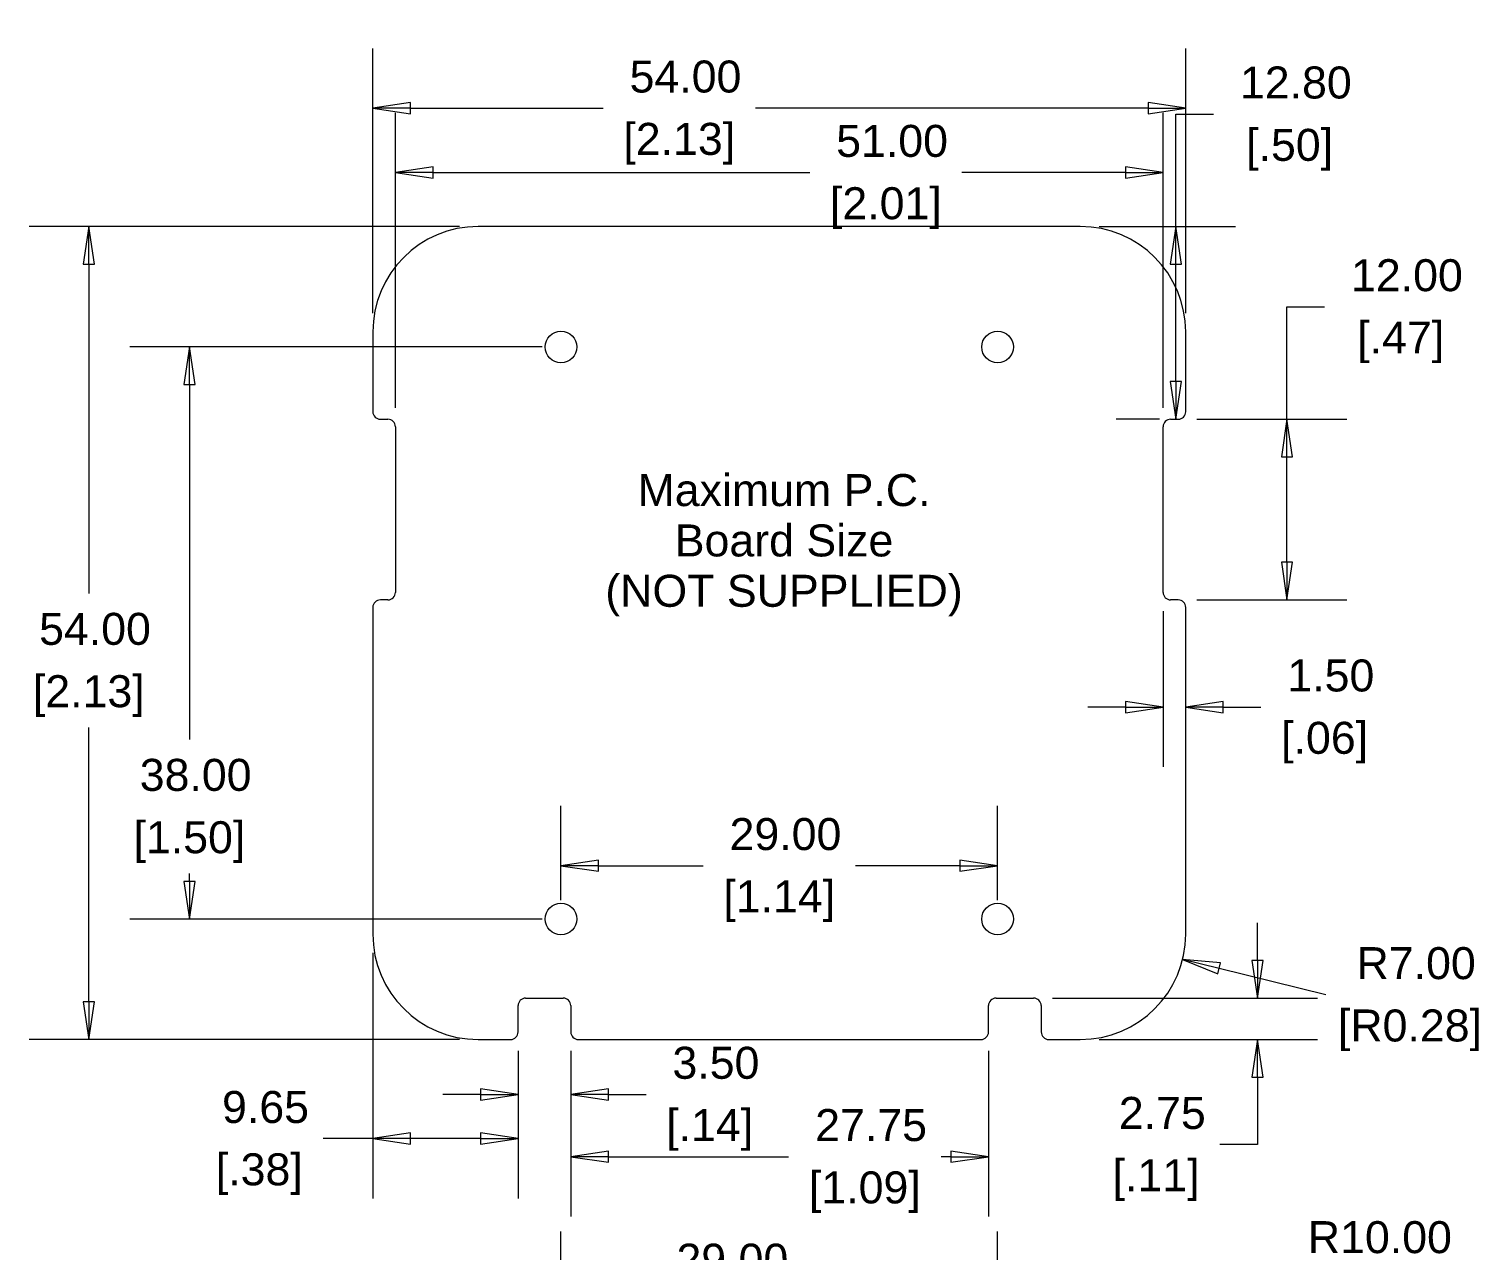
# Model space of a CAD drawing. Header units: millimetres. Extents: x 4 to 345, y 4 to 266.
# Drawn here: x 114.3 to 210.8, y 94.6 to 175.8 of the extents above; entities that cross this region are included whole.
import ezdxf

# ---------------------------------------------------------------- set-up
doc = ezdxf.new("R2010")
doc.units = ezdxf.units.MM
doc.header["$LTSCALE"] = 1.25
doc.layers.get('0').update_dxf_attribs({"lineweight": 25})
for name, color, linetype, lineweight in [('Dimension (ANSI)', 7, 'Continuous', 9), ('Symbol (ANSI)', 7, 'Continuous', 9), ('Visible (ANSI)', 7, 'Continuous', 9)]:
    doc.layers.add(name, color=color, linetype=linetype, lineweight=lineweight)
doc.styles.add('Note Text (ANSI)', font='arial.ttf')
doc.dimstyles.new('Default - mm_inch (ANSI)', dxfattribs={"dimscale": 1.25, "dimtxt": 1.7, "dimasz": 2, "dimexe": 3.175, "dimexo": 1, "dimgap": 0.8, "dimtad": 0, "dimtih": 1, "dimtoh": 1, "dimrnd": 1e-08, "dimzin": 4, "dimdsep": 46, "dimtxsty": 'Note Text (ANSI)', "dimblk": 'Filled-1', "dimcen": 0.09, "dimdle": 10, "dimclrd": 256, "dimclre": 256, "dimclrt": 256, "dimadec": 1, "dimazin": 0, "dimtfac": 1.176471, "dimtofl": 0, "dimtmove": 0, "dimatfit": 3, "dimfxl": 0, "dimtolj": 1, "dimtzin": 0, "dimlwd": -1, "dimlwe": -1, "dimarcsym": 0})

# ---------------------------------------------------------------- blocks, each defined once
blk = doc.blocks.new('Filled-1')
at = {"color": 0}
for p, q in [((0, 0), (-1, 0.15)), ((-1, 0.15), (-1, -0.15)), ((-1, 0), (0, 0)), ((-1, -0.15), (0, 0))]:
    blk.add_line(p, q, dxfattribs=at)
at = {"color": 0, "flags": 128}
blk.add_lwpolyline([(-1, -0.15), (0, 0), (-1, 0.15), (-1, -0.15)], dxfattribs=at)
at = {"color": 0}
blk.add_solid([(-1, -0.15), (0, 0), (-1, 0.15), (-1, -0.15)], dxfattribs=at)
blk = doc.blocks.new('*D25')
at = {"layer": 'Defpoints', "color": 0, "transparency": 16777216}
for p in [(149.687, 91.941), (149.687, 72.46), (178.687, 72.46)]:
    blk.add_point(p, dxfattribs=at)
at = {"layer": 'Dimension (ANSI)', "transparency": 16777216}
for p, q in [((149.687, 73.71), (149.687, 95.909)), ((178.687, 73.71), (178.687, 95.909)), ((152.187, 91.941), (155.604, 91.941)), ((176.187, 91.941), (165.716, 91.941))]:
    blk.add_line(p, q, dxfattribs=at)
at = {"layer": 'Dimension (ANSI)', "transparency": 16777216, "xscale": 2.5, "yscale": 2.5, "zscale": 2.5, "rotation": 180}
blk.add_blockref('Filled-1', (149.687, 91.941), dxfattribs=at)
at = {"layer": 'Dimension (ANSI)', "transparency": 16777216, "xscale": 2.5, "yscale": 2.5, "zscale": 2.5}
blk.add_blockref('Filled-1', (178.687, 91.941), dxfattribs=at)
at = {"layer": 'Dimension (ANSI)', "transparency": 16777216, "char_height": 2.125, "attachment_point": 5, "style": 'Note Text (ANSI)'}
for s, insert in [('\\A1; 29.00', (160.66, 94.026)), ('\\A1;[1.14]', (160.66, 89.579))]:
    blk.add_mtext(s, dxfattribs=dict(at, insert=insert))
blk = doc.blocks.new('*D34')
at = {"layer": 'Defpoints', "color": 0, "transparency": 16777216}
for p in [(144.187, 162.665), (118.318, 108.665), (144.187, 108.665)]:
    blk.add_point(p, dxfattribs=at)
at = {"layer": 'Dimension (ANSI)', "transparency": 16777216}
for p, q in [((142.937, 162.665), (114.349, 162.665)), ((118.318, 160.165), (118.318, 138.289)), ((118.318, 111.165), (118.318, 129.395)), ((142.937, 108.665), (114.349, 108.665))]:
    blk.add_line(p, q, dxfattribs=at)
at = {"layer": 'Dimension (ANSI)', "transparency": 16777216, "xscale": 2.5, "yscale": 2.5, "zscale": 2.5}
for p, rotation in [((118.318, 162.665), 90), ((118.318, 108.665), 270)]:
    blk.add_blockref('Filled-1', p, dxfattribs=dict(at, rotation=rotation))
at = {"layer": 'Dimension (ANSI)', "transparency": 16777216, "char_height": 2.125, "attachment_point": 5, "style": 'Note Text (ANSI)'}
for s, insert in [('\\A1; 54.00', (118.318, 135.927)), ('\\A1;[2.13]', (118.318, 131.48))]:
    blk.add_mtext(s, dxfattribs=dict(at, insert=insert))
blk = doc.blocks.new('*D35')
at = {"layer": 'Defpoints', "color": 0, "transparency": 16777216}
for p in [(191.187, 170.528), (137.187, 155.665), (191.187, 155.665)]:
    blk.add_point(p, dxfattribs=at)
at = {"layer": 'Dimension (ANSI)', "transparency": 16777216}
for p, q in [((137.187, 156.915), (137.187, 174.497)), ((191.187, 156.915), (191.187, 174.497)), ((139.687, 170.528), (152.489, 170.528)), ((188.687, 170.528), (162.601, 170.528))]:
    blk.add_line(p, q, dxfattribs=at)
at = {"layer": 'Dimension (ANSI)', "transparency": 16777216, "xscale": 2.5, "yscale": 2.5, "zscale": 2.5, "rotation": 180}
blk.add_blockref('Filled-1', (137.187, 170.528), dxfattribs=at)
at = {"layer": 'Dimension (ANSI)', "transparency": 16777216, "xscale": 2.5, "yscale": 2.5, "zscale": 2.5}
blk.add_blockref('Filled-1', (191.187, 170.528), dxfattribs=at)
at = {"layer": 'Dimension (ANSI)', "transparency": 16777216, "char_height": 2.125, "attachment_point": 5, "style": 'Note Text (ANSI)'}
for s, insert in [('\\A1; 54.00', (157.545, 172.613)), ('\\A1;[2.13]', (157.545, 168.166))]:
    blk.add_mtext(s, dxfattribs=dict(at, insert=insert))
blk = doc.blocks.new('*D36')
at = {"layer": 'Defpoints', "color": 0, "transparency": 16777216}
for p in [(189.687, 166.253), (138.687, 149.365), (189.687, 149.365)]:
    blk.add_point(p, dxfattribs=at)
at = {"layer": 'Dimension (ANSI)', "transparency": 16777216}
for p, q in [((138.687, 150.615), (138.687, 170.222)), ((189.687, 150.615), (189.687, 170.222)), ((141.187, 166.253), (166.213, 166.253)), ((187.187, 166.253), (176.325, 166.253))]:
    blk.add_line(p, q, dxfattribs=at)
at = {"layer": 'Dimension (ANSI)', "transparency": 16777216, "xscale": 2.5, "yscale": 2.5, "zscale": 2.5, "rotation": 180}
blk.add_blockref('Filled-1', (138.687, 166.253), dxfattribs=at)
at = {"layer": 'Dimension (ANSI)', "transparency": 16777216, "xscale": 2.5, "yscale": 2.5, "zscale": 2.5}
blk.add_blockref('Filled-1', (189.687, 166.253), dxfattribs=at)
at = {"layer": 'Dimension (ANSI)', "transparency": 16777216, "char_height": 2.125, "attachment_point": 5, "style": 'Note Text (ANSI)'}
for s, insert in [('\\A1; 51.00', (171.269, 168.338)), ('\\A1;[2.01]', (171.269, 163.891))]:
    blk.add_mtext(s, dxfattribs=dict(at, insert=insert))
blk = doc.blocks.new('*D37')
at = {"layer": 'Defpoints', "color": 0, "transparency": 16777216}
for p in [(149.687, 120.211), (149.687, 116.665), (178.687, 116.665)]:
    blk.add_point(p, dxfattribs=at)
at = {"layer": 'Dimension (ANSI)', "transparency": 16777216}
for p, q in [((149.687, 117.915), (149.687, 124.179)), ((178.687, 117.915), (178.687, 124.179)), ((152.187, 120.211), (159.131, 120.211)), ((176.187, 120.211), (169.243, 120.211))]:
    blk.add_line(p, q, dxfattribs=at)
at = {"layer": 'Dimension (ANSI)', "transparency": 16777216, "xscale": 2.5, "yscale": 2.5, "zscale": 2.5, "rotation": 180}
blk.add_blockref('Filled-1', (149.687, 120.211), dxfattribs=at)
at = {"layer": 'Dimension (ANSI)', "transparency": 16777216, "xscale": 2.5, "yscale": 2.5, "zscale": 2.5}
blk.add_blockref('Filled-1', (178.687, 120.211), dxfattribs=at)
at = {"layer": 'Dimension (ANSI)', "transparency": 16777216, "char_height": 2.125, "attachment_point": 5, "style": 'Note Text (ANSI)'}
for s, insert in [('\\A1; 29.00', (164.187, 122.296)), ('\\A1;[1.14]', (164.187, 117.849))]:
    blk.add_mtext(s, dxfattribs=dict(at, insert=insert))
blk = doc.blocks.new('*D38')
at = {"layer": 'Defpoints', "color": 0, "transparency": 16777216}
for p in [(189.687, 138.365), (191.187, 137.365), (189.687, 130.746)]:
    blk.add_point(p, dxfattribs=at)
at = {"layer": 'Dimension (ANSI)', "transparency": 16777216}
for p, q in [((189.687, 137.115), (189.687, 126.777)), ((187.187, 130.746), (184.687, 130.746)), ((193.687, 130.746), (196.187, 130.746))]:
    blk.add_line(p, q, dxfattribs=at)
at = {"layer": 'Dimension (ANSI)', "transparency": 16777216, "xscale": 2.5, "yscale": 2.5, "zscale": 2.5}
blk.add_blockref('Filled-1', (189.687, 130.746), dxfattribs=at)
at = {"layer": 'Dimension (ANSI)', "transparency": 16777216, "xscale": 2.5, "yscale": 2.5, "zscale": 2.5, "rotation": 180}
blk.add_blockref('Filled-1', (191.187, 130.746), dxfattribs=at)
at = {"layer": 'Dimension (ANSI)', "transparency": 16777216, "char_height": 2.125, "attachment_point": 5, "style": 'Note Text (ANSI)'}
for s, insert in [('\\A1; 1.50', (200.417, 132.831)), ('\\A1;[.06]', (200.417, 128.384))]:
    blk.add_mtext(s, dxfattribs=dict(at, insert=insert))
blk = doc.blocks.new('*D39')
at = {"layer": 'Defpoints', "color": 0, "transparency": 16777216}
for p in [(149.687, 154.665), (125.004, 116.665), (149.687, 116.665)]:
    blk.add_point(p, dxfattribs=at)
at = {"layer": 'Dimension (ANSI)', "transparency": 16777216}
for p, q in [((148.437, 154.665), (121.036, 154.665)), ((125.004, 152.165), (125.004, 128.59)), ((125.004, 119.165), (125.004, 119.695)), ((148.437, 116.665), (121.036, 116.665))]:
    blk.add_line(p, q, dxfattribs=at)
at = {"layer": 'Dimension (ANSI)', "transparency": 16777216, "xscale": 2.5, "yscale": 2.5, "zscale": 2.5}
for p, rotation in [((125.004, 154.665), 90), ((125.004, 116.665), 270)]:
    blk.add_blockref('Filled-1', p, dxfattribs=dict(at, rotation=rotation))
at = {"layer": 'Dimension (ANSI)', "transparency": 16777216, "char_height": 2.125, "attachment_point": 5, "style": 'Note Text (ANSI)'}
for s, insert in [('\\A1; 38.00', (125.004, 126.228)), ('\\A1;[1.50]', (125.004, 121.78))]:
    blk.add_mtext(s, dxfattribs=dict(at, insert=insert))
blk = doc.blocks.new('*D45')
at = {"layer": 'Defpoints', "color": 0, "transparency": 16777216}
for p in [(146.837, 109.165), (150.337, 109.165), (150.337, 105.018)]:
    blk.add_point(p, dxfattribs=at)
at = {"layer": 'Dimension (ANSI)', "transparency": 16777216}
for p, q in [((146.837, 107.915), (146.837, 101.049)), ((150.337, 107.915), (150.337, 101.049)), ((144.337, 105.018), (141.837, 105.018)), ((152.837, 105.018), (155.337, 105.018))]:
    blk.add_line(p, q, dxfattribs=at)
at = {"layer": 'Dimension (ANSI)', "transparency": 16777216, "xscale": 2.5, "yscale": 2.5, "zscale": 2.5}
blk.add_blockref('Filled-1', (146.837, 105.018), dxfattribs=at)
at = {"layer": 'Dimension (ANSI)', "transparency": 16777216, "xscale": 2.5, "yscale": 2.5, "zscale": 2.5, "rotation": 180}
blk.add_blockref('Filled-1', (150.337, 105.018), dxfattribs=at)
at = {"layer": 'Dimension (ANSI)', "transparency": 16777216, "char_height": 2.125, "attachment_point": 5, "style": 'Note Text (ANSI)'}
for s, insert in [('\\A1; 3.50', (159.567, 107.104)), ('\\A1;[.14]', (159.567, 102.656))]:
    blk.add_mtext(s, dxfattribs=dict(at, insert=insert))
blk = doc.blocks.new('*D46')
at = {"layer": 'Defpoints', "color": 0, "transparency": 16777216}
for p in [(181.087, 111.415), (195.963, 111.415), (184.187, 108.665)]:
    blk.add_point(p, dxfattribs=at)
at = {"layer": 'Dimension (ANSI)', "transparency": 16777216}
for p, q in [((195.963, 113.915), (195.963, 116.415)), ((182.337, 111.415), (199.932, 111.415)), ((185.437, 108.665), (199.932, 108.665)), ((195.963, 106.165), (195.963, 101.688)), ((195.963, 101.688), (193.463, 101.688))]:
    blk.add_line(p, q, dxfattribs=at)
at = {"layer": 'Dimension (ANSI)', "transparency": 16777216, "xscale": 2.5, "yscale": 2.5, "zscale": 2.5}
for p, rotation in [((195.963, 111.415), 270), ((195.963, 108.665), 90)]:
    blk.add_blockref('Filled-1', p, dxfattribs=dict(at, rotation=rotation))
at = {"layer": 'Dimension (ANSI)', "transparency": 16777216, "char_height": 2.125, "attachment_point": 5, "style": 'Note Text (ANSI)'}
for s, insert in [('\\A1; 2.75', (189.221, 103.773)), ('\\A1;[.11]', (189.221, 99.326))]:
    blk.add_mtext(s, dxfattribs=dict(at, insert=insert))
blk = doc.blocks.new('*D47')
at = {"layer": 'Defpoints', "color": 0, "transparency": 16777216}
for p in [(150.337, 109.165), (178.087, 109.165), (178.087, 100.883)]:
    blk.add_point(p, dxfattribs=at)
at = {"layer": 'Dimension (ANSI)', "transparency": 16777216}
for p, q in [((150.337, 107.915), (150.337, 96.914)), ((178.087, 107.915), (178.087, 96.914)), ((152.837, 100.883), (164.806, 100.883)), ((175.587, 100.883), (174.941, 100.883))]:
    blk.add_line(p, q, dxfattribs=at)
at = {"layer": 'Dimension (ANSI)', "transparency": 16777216, "xscale": 2.5, "yscale": 2.5, "zscale": 2.5, "rotation": 180}
blk.add_blockref('Filled-1', (150.337, 100.883), dxfattribs=at)
at = {"layer": 'Dimension (ANSI)', "transparency": 16777216, "xscale": 2.5, "yscale": 2.5, "zscale": 2.5}
blk.add_blockref('Filled-1', (178.087, 100.883), dxfattribs=at)
at = {"layer": 'Dimension (ANSI)', "transparency": 16777216, "char_height": 2.125, "attachment_point": 5, "style": 'Note Text (ANSI)'}
for s, insert in [('\\A1; 27.75', (169.874, 102.968)), ('\\A1;[1.09]', (169.874, 98.521))]:
    blk.add_mtext(s, dxfattribs=dict(at, insert=insert))
blk = doc.blocks.new('*D48')
at = {"layer": 'Defpoints', "color": 0, "transparency": 16777216}
for p in [(137.187, 115.665), (146.837, 109.165), (137.187, 102.083)]:
    blk.add_point(p, dxfattribs=at)
at = {"layer": 'Dimension (ANSI)', "transparency": 16777216}
for p, q in [((137.187, 114.415), (137.187, 98.115)), ((146.837, 107.915), (146.837, 98.115)), ((137.187, 102.083), (133.887, 102.083)), ((144.337, 102.083), (139.687, 102.083))]:
    blk.add_line(p, q, dxfattribs=at)
at = {"layer": 'Dimension (ANSI)', "transparency": 16777216, "xscale": 2.5, "yscale": 2.5, "zscale": 2.5, "rotation": 180}
blk.add_blockref('Filled-1', (137.187, 102.083), dxfattribs=at)
at = {"layer": 'Dimension (ANSI)', "transparency": 16777216, "xscale": 2.5, "yscale": 2.5, "zscale": 2.5}
blk.add_blockref('Filled-1', (146.837, 102.083), dxfattribs=at)
at = {"layer": 'Dimension (ANSI)', "transparency": 16777216, "char_height": 2.125, "attachment_point": 5, "style": 'Note Text (ANSI)'}
for s, insert in [('\\A1; 9.65', (129.646, 104.168)), ('\\A1;[.38]', (129.646, 99.722))]:
    blk.add_mtext(s, dxfattribs=dict(at, insert=insert))
blk = doc.blocks.new('*D49')
at = {"layer": 'Defpoints', "color": 0, "transparency": 16777216}
for p in [(184.187, 162.665), (190.535, 149.865), (190.687, 149.865)]:
    blk.add_point(p, dxfattribs=at)
at = {"layer": 'Dimension (ANSI)', "transparency": 16777216}
for p, q in [((190.535, 162.665), (190.535, 170.131)), ((190.535, 170.131), (193.035, 170.131)), ((185.437, 162.665), (194.504, 162.665)), ((190.535, 152.365), (190.535, 160.165)), ((189.437, 149.865), (186.567, 149.865))]:
    blk.add_line(p, q, dxfattribs=at)
at = {"layer": 'Dimension (ANSI)', "transparency": 16777216, "xscale": 2.5, "yscale": 2.5, "zscale": 2.5}
for p, rotation in [((190.535, 162.665), 90), ((190.535, 149.865), 270)]:
    blk.add_blockref('Filled-1', p, dxfattribs=dict(at, rotation=rotation))
at = {"layer": 'Dimension (ANSI)', "transparency": 16777216, "char_height": 2.125, "attachment_point": 5, "style": 'Note Text (ANSI)'}
for s, insert in [('\\A1; 12.80', (198.091, 172.216)), ('\\A1;[.50]', (198.091, 167.769))]:
    blk.add_mtext(s, dxfattribs=dict(at, insert=insert))
blk = doc.blocks.new('*D50')
at = {"layer": 'Defpoints', "color": 0, "transparency": 16777216}
for p in [(190.687, 149.865), (190.687, 137.865), (197.916, 137.865)]:
    blk.add_point(p, dxfattribs=at)
at = {"layer": 'Dimension (ANSI)', "transparency": 16777216}
for p, q in [((197.916, 149.865), (197.916, 157.331)), ((197.916, 157.331), (200.416, 157.331)), ((191.937, 149.865), (201.885, 149.865)), ((197.916, 140.365), (197.916, 147.365)), ((191.937, 137.865), (201.885, 137.865))]:
    blk.add_line(p, q, dxfattribs=at)
at = {"layer": 'Dimension (ANSI)', "transparency": 16777216, "xscale": 2.5, "yscale": 2.5, "zscale": 2.5}
for p, rotation in [((197.916, 149.865), 90), ((197.916, 137.865), 270)]:
    blk.add_blockref('Filled-1', p, dxfattribs=dict(at, rotation=rotation))
at = {"layer": 'Dimension (ANSI)', "transparency": 16777216, "char_height": 2.125, "attachment_point": 5, "style": 'Note Text (ANSI)'}
for s, insert in [('\\A1; 12.00', (205.472, 159.416)), ('\\A1;[.47]', (205.472, 154.973))]:
    blk.add_mtext(s, dxfattribs=dict(at, insert=insert))
blk = doc.blocks.new('*D61')
at = {"layer": 'Defpoints', "color": 0, "transparency": 16777216}
for p in [(184.187, 115.665), (190.983, 113.987)]:
    blk.add_point(p, dxfattribs=at)
at = {"layer": 'Dimension (ANSI)', "transparency": 16777216}
blk.add_line((200.497, 111.638), (193.41, 113.388), dxfattribs=at)
at = {"layer": 'Dimension (ANSI)', "transparency": 16777216, "xscale": 2.5, "yscale": 2.5, "zscale": 2.5, "rotation": 166.1301521003715}
blk.add_blockref('Filled-1', (190.983, 113.987), dxfattribs=at)
at = {"layer": 'Dimension (ANSI)', "transparency": 16777216, "char_height": 2.125, "attachment_point": 5, "style": 'Note Text (ANSI)'}
for s, insert in [('\\A1; R7.00', (206.085, 113.723)), ('\\A1;[R0.28]', (206.085, 109.276))]:
    blk.add_mtext(s, dxfattribs=dict(at, insert=insert))
blk = doc.blocks.new('*D62')
at = {"layer": 'Defpoints', "color": 0, "transparency": 16777216}
for p in [(188.909, 82.275), (184.187, 73.46)]:
    blk.add_point(p, dxfattribs=at)
at = {"layer": 'Dimension (ANSI)', "transparency": 16777216}
for p, q in [((194.889, 93.437), (190.09, 84.478)), ((197.546, 93.437), (194.889, 93.437))]:
    blk.add_line(p, q, dxfattribs=at)
at = {"layer": 'Dimension (ANSI)', "transparency": 16777216, "xscale": 2.5, "yscale": 2.5, "zscale": 2.5, "rotation": 241.8218221016664}
blk.add_blockref('Filled-1', (188.909, 82.275), dxfattribs=at)
at = {"layer": 'Dimension (ANSI)', "transparency": 16777216, "char_height": 2.125, "attachment_point": 5, "style": 'Note Text (ANSI)'}
for s, insert in [('\\A1; R10.00', (203.674, 95.522)), ('\\A1;[R0.39]', (203.674, 91.075))]:
    blk.add_mtext(s, dxfattribs=dict(at, insert=insert))

msp = doc.modelspace()

# ---------------------------------------------------------------- linework, layer by layer
at = {"layer": 'Visible (ANSI)'}
for p, q in [((184.187, 162.665), (144.187, 162.665)), ((137.187, 155.665), (137.187, 150.365)), ((191.187, 150.365), (191.187, 155.665)), ((137.687, 149.865), (138.187, 149.865)), ((190.187, 149.865), (190.687, 149.865)), ((138.687, 149.365), (138.687, 138.365)), ((189.687, 138.365), (189.687, 149.365)), ((137.187, 137.365), (137.187, 115.665)), ((138.187, 137.865), (137.687, 137.865)), ((190.687, 137.865), (190.187, 137.865)), ((191.187, 115.665), (191.187, 137.365)), ((147.337, 111.415), (149.837, 111.415)), ((178.587, 111.415), (181.087, 111.415)), ((146.837, 109.165), (146.837, 110.915)), ((150.337, 110.915), (150.337, 109.165)), ((178.087, 109.165), (178.087, 110.915)), ((181.587, 110.915), (181.587, 109.165)), ((144.187, 108.665), (146.337, 108.665)), ((150.837, 108.665), (177.587, 108.665)), ((182.087, 108.665), (184.187, 108.665))]:
    msp.add_line(p, q, dxfattribs=at)
for centre in [(149.687, 154.665), (178.687, 154.665), (149.687, 116.665), (178.687, 116.665)]:
    msp.add_circle(centre, 1.05, dxfattribs=at)
for centre, radius, start, end in [((144.187, 155.665), 7, 90, 180), ((184.187, 155.665), 7, 0, 90), ((137.687, 150.365), 0.5, 180, 270), ((138.187, 149.365), 0.5, 0, 90), ((190.187, 149.365), 0.5, 90, 180), ((190.687, 150.365), 0.5, 270, 0), ((138.187, 138.365), 0.5, 270, 0), ((190.187, 138.365), 0.5, 180, 270), ((137.687, 137.365), 0.5, 90, 180), ((190.687, 137.365), 0.5, 0, 90), ((144.187, 115.665), 7, 180, 270), ((184.187, 115.665), 7, 270, 0), ((147.337, 110.915), 0.5, 90, 180), ((149.837, 110.915), 0.5, 0, 90), ((178.587, 110.915), 0.5, 90, 180), ((181.087, 110.915), 0.5, 0, 90), ((146.337, 109.165), 0.5, 270, 0), ((150.837, 109.165), 0.5, 180, 270), ((177.587, 109.165), 0.5, 270, 0), ((182.087, 109.165), 0.5, 180, 270)]:
    msp.add_arc(centre, radius, start, end, dxfattribs=at)

# ---------------------------------------------------------------- texts
at = {"layer": 'Symbol (ANSI)', "insert": (164.504, 141.495), "char_height": 2.125, "width": 23.75562, "attachment_point": 5, "line_spacing_factor": 0.944221, "style": 'Note Text (ANSI)'}
msp.add_mtext('\\fArial|b0|i0;Maximum P.C.\\P\\fArial|b0|i0;Board Size\\P\\fArial|b0|i0;(NOT SUPPLIED)', dxfattribs=at)

# ---------------------------------------------------------------- dimensions: what is measured, and where the dimension line sits
at = {"layer": 'Dimension (ANSI)'}
for base, p1, p2, angle, text, override, picture, middle in [((191.187, 170.528), (137.187, 155.665), (191.187, 155.665), 180, ' <>\\X[2.13]', {"dimgap": 0.8, "dimtih": 0, "dimtoh": 0, "dimdec": 2, "dimpost": '\\X', "dimtol": 0, "dimlim": 0, "dimtp": 0, "dimtm": 0, "dimtdec": 2, "dimatfit": 1}, '*D35', (157.545, 170.528)), ((190.535, 149.865), (184.187, 162.665), (190.687, 149.865), 90, ' <>\\X[.50]', {"dimgap": 0.8, "dimdec": 2, "dimpost": '\\X', "dimtol": 0, "dimlim": 0, "dimtp": 0, "dimtm": 0, "dimtdec": 2, "dimatfit": 2}, '*D49', (198.091, 170.131)), ((189.687, 166.253), (138.687, 149.365), (189.687, 149.365), 180, ' <>\\X[2.01]', {"dimgap": 0.8, "dimtih": 0, "dimtoh": 0, "dimdec": 2, "dimpost": '\\X', "dimtol": 0, "dimlim": 0, "dimtp": 0, "dimtm": 0, "dimtdec": 2, "dimatfit": 1}, '*D36', (171.269, 166.253)), ((118.318, 108.665), (144.187, 162.665), (144.187, 108.665), 90, ' <>\\X[2.13]', {"dimgap": 0.8, "dimdec": 2, "dimpost": '\\X', "dimtol": 0, "dimlim": 0, "dimtp": 0, "dimtm": 0, "dimtdec": 2, "dimatfit": 1}, '*D34', (118.318, 133.842)), ((197.916, 137.865), (190.687, 149.865), (190.687, 137.865), 270, ' <>\\X[.47]', {"dimgap": 0.8, "dimdec": 2, "dimpost": '\\X', "dimtol": 0, "dimlim": 0, "dimtp": 0, "dimtm": 0, "dimtdec": 2, "dimatfit": 2}, '*D50', (205.472, 157.331)), ((125.004, 116.665), (149.687, 154.665), (149.687, 116.665), 90, ' <>\\X[1.50]', {"dimgap": 0.8, "dimdec": 2, "dimpost": '\\X', "dimtol": 0, "dimlim": 0, "dimtp": 0, "dimtm": 0, "dimtdec": 2, "dimatfit": 1}, '*D39', (125.004, 124.142)), ((189.687, 130.746), (191.187, 137.365), (189.687, 138.365), 180, ' <>\\X[.06]', {"dimgap": 0.8, "dimtih": 0, "dimtoh": 0, "dimdec": 2, "dimpost": '\\X', "dimse1": 1, "dimtol": 0, "dimlim": 0, "dimtp": 0, "dimtm": 0, "dimtdec": 2, "dimatfit": 1}, '*D38', (200.417, 130.746)), ((149.687, 120.211), (178.687, 116.665), (149.687, 116.665), 180, ' <>\\X[1.14]', {"dimgap": 0.8, "dimtih": 0, "dimtoh": 0, "dimdec": 2, "dimpost": '\\X', "dimtol": 0, "dimlim": 0, "dimtp": 0, "dimtm": 0, "dimtdec": 2, "dimatfit": 1}, '*D37', (164.187, 120.211)), ((195.963, 111.415), (184.187, 108.665), (181.087, 111.415), 90, ' <>\\X[.11]', {"dimgap": 0.8, "dimdec": 2, "dimpost": '\\X', "dimtol": 0, "dimlim": 0, "dimtp": 0, "dimtm": 0, "dimtdec": 2, "dimatfit": 1}, '*D46', (189.221, 101.688)), ((178.087, 100.883), (150.337, 109.165), (178.087, 109.165), 180, ' <>\\X[1.09]', {"dimgap": 0.8, "dimtih": 0, "dimtoh": 0, "dimdec": 2, "dimpost": '\\X', "dimtol": 0, "dimlim": 0, "dimtp": 0, "dimtm": 0, "dimtdec": 2, "dimatfit": 1}, '*D47', (169.874, 100.883)), ((149.687, 91.941), (178.687, 72.46), (149.687, 72.46), 180, ' <>\\X[1.14]', {"dimgap": 0.8, "dimtih": 0, "dimtoh": 0, "dimdec": 2, "dimpost": '\\X', "dimtol": 0, "dimlim": 0, "dimtp": 0, "dimtm": 0, "dimtdec": 2, "dimatfit": 1}, '*D25', (160.66, 91.941))]:
    dim = msp.add_linear_dim(base=base, p1=p1, p2=p2, angle=angle, text=text, dimstyle='Default - mm_inch (ANSI)', override=override, dxfattribs=at)
    dim.commit()
    dim.dimension.update_dxf_attribs({"geometry": picture, "text_midpoint": middle, "dimtype": 160})
for center, mpoint, text, picture, middle in [((184.187, 115.665), (190.983, 113.987), ' <>\\X[R0.28]', '*D61', (200.497, 111.638)), ((184.187, 73.46), (188.909, 82.275), ' <>\\X[R0.39]', '*D62', (203.674, 93.437))]:
    dim = msp.add_radius_dim(center=center, mpoint=mpoint, text=text, dimstyle='Default - mm_inch (ANSI)', override={"dimgap": 0.8, "dimdec": 2, "dimlfac": 1, "dimpost": '\\X', "dimcen": 0, "dimtol": 0, "dimlim": 0, "dimtp": 0, "dimtm": 0, "dimtdec": 2}, dxfattribs=at)
    dim.commit()
    dim.dimension.update_dxf_attribs({"geometry": picture, "text_midpoint": middle, "dimtype": 164})
for base, p2, text, override, picture, middle in [((137.187, 102.083), (137.187, 115.665), ' <>\\X[.38]', {"dimgap": 0.8, "dimtih": 0, "dimtoh": 0, "dimdec": 2, "dimpost": '\\X', "dimtol": 0, "dimlim": 0, "dimtp": 0, "dimtm": 0, "dimtdec": 2, "dimatfit": 2}, '*D48', (129.646, 102.083)), ((150.337, 105.018), (150.337, 109.165), ' <>\\X[.14]', {"dimgap": 0.8, "dimtih": 0, "dimtoh": 0, "dimdec": 2, "dimpost": '\\X', "dimtol": 0, "dimlim": 0, "dimtp": 0, "dimtm": 0, "dimtdec": 2, "dimatfit": 1}, '*D45', (159.567, 105.018))]:
    dim = msp.add_linear_dim(base=base, p1=(146.837, 109.165), p2=p2, text=text, dimstyle='Default - mm_inch (ANSI)', override=override, dxfattribs=at)
    dim.commit()
    dim.dimension.update_dxf_attribs({"geometry": picture, "text_midpoint": middle, "dimtype": 160})

doc.saveas('drawing.dxf')
